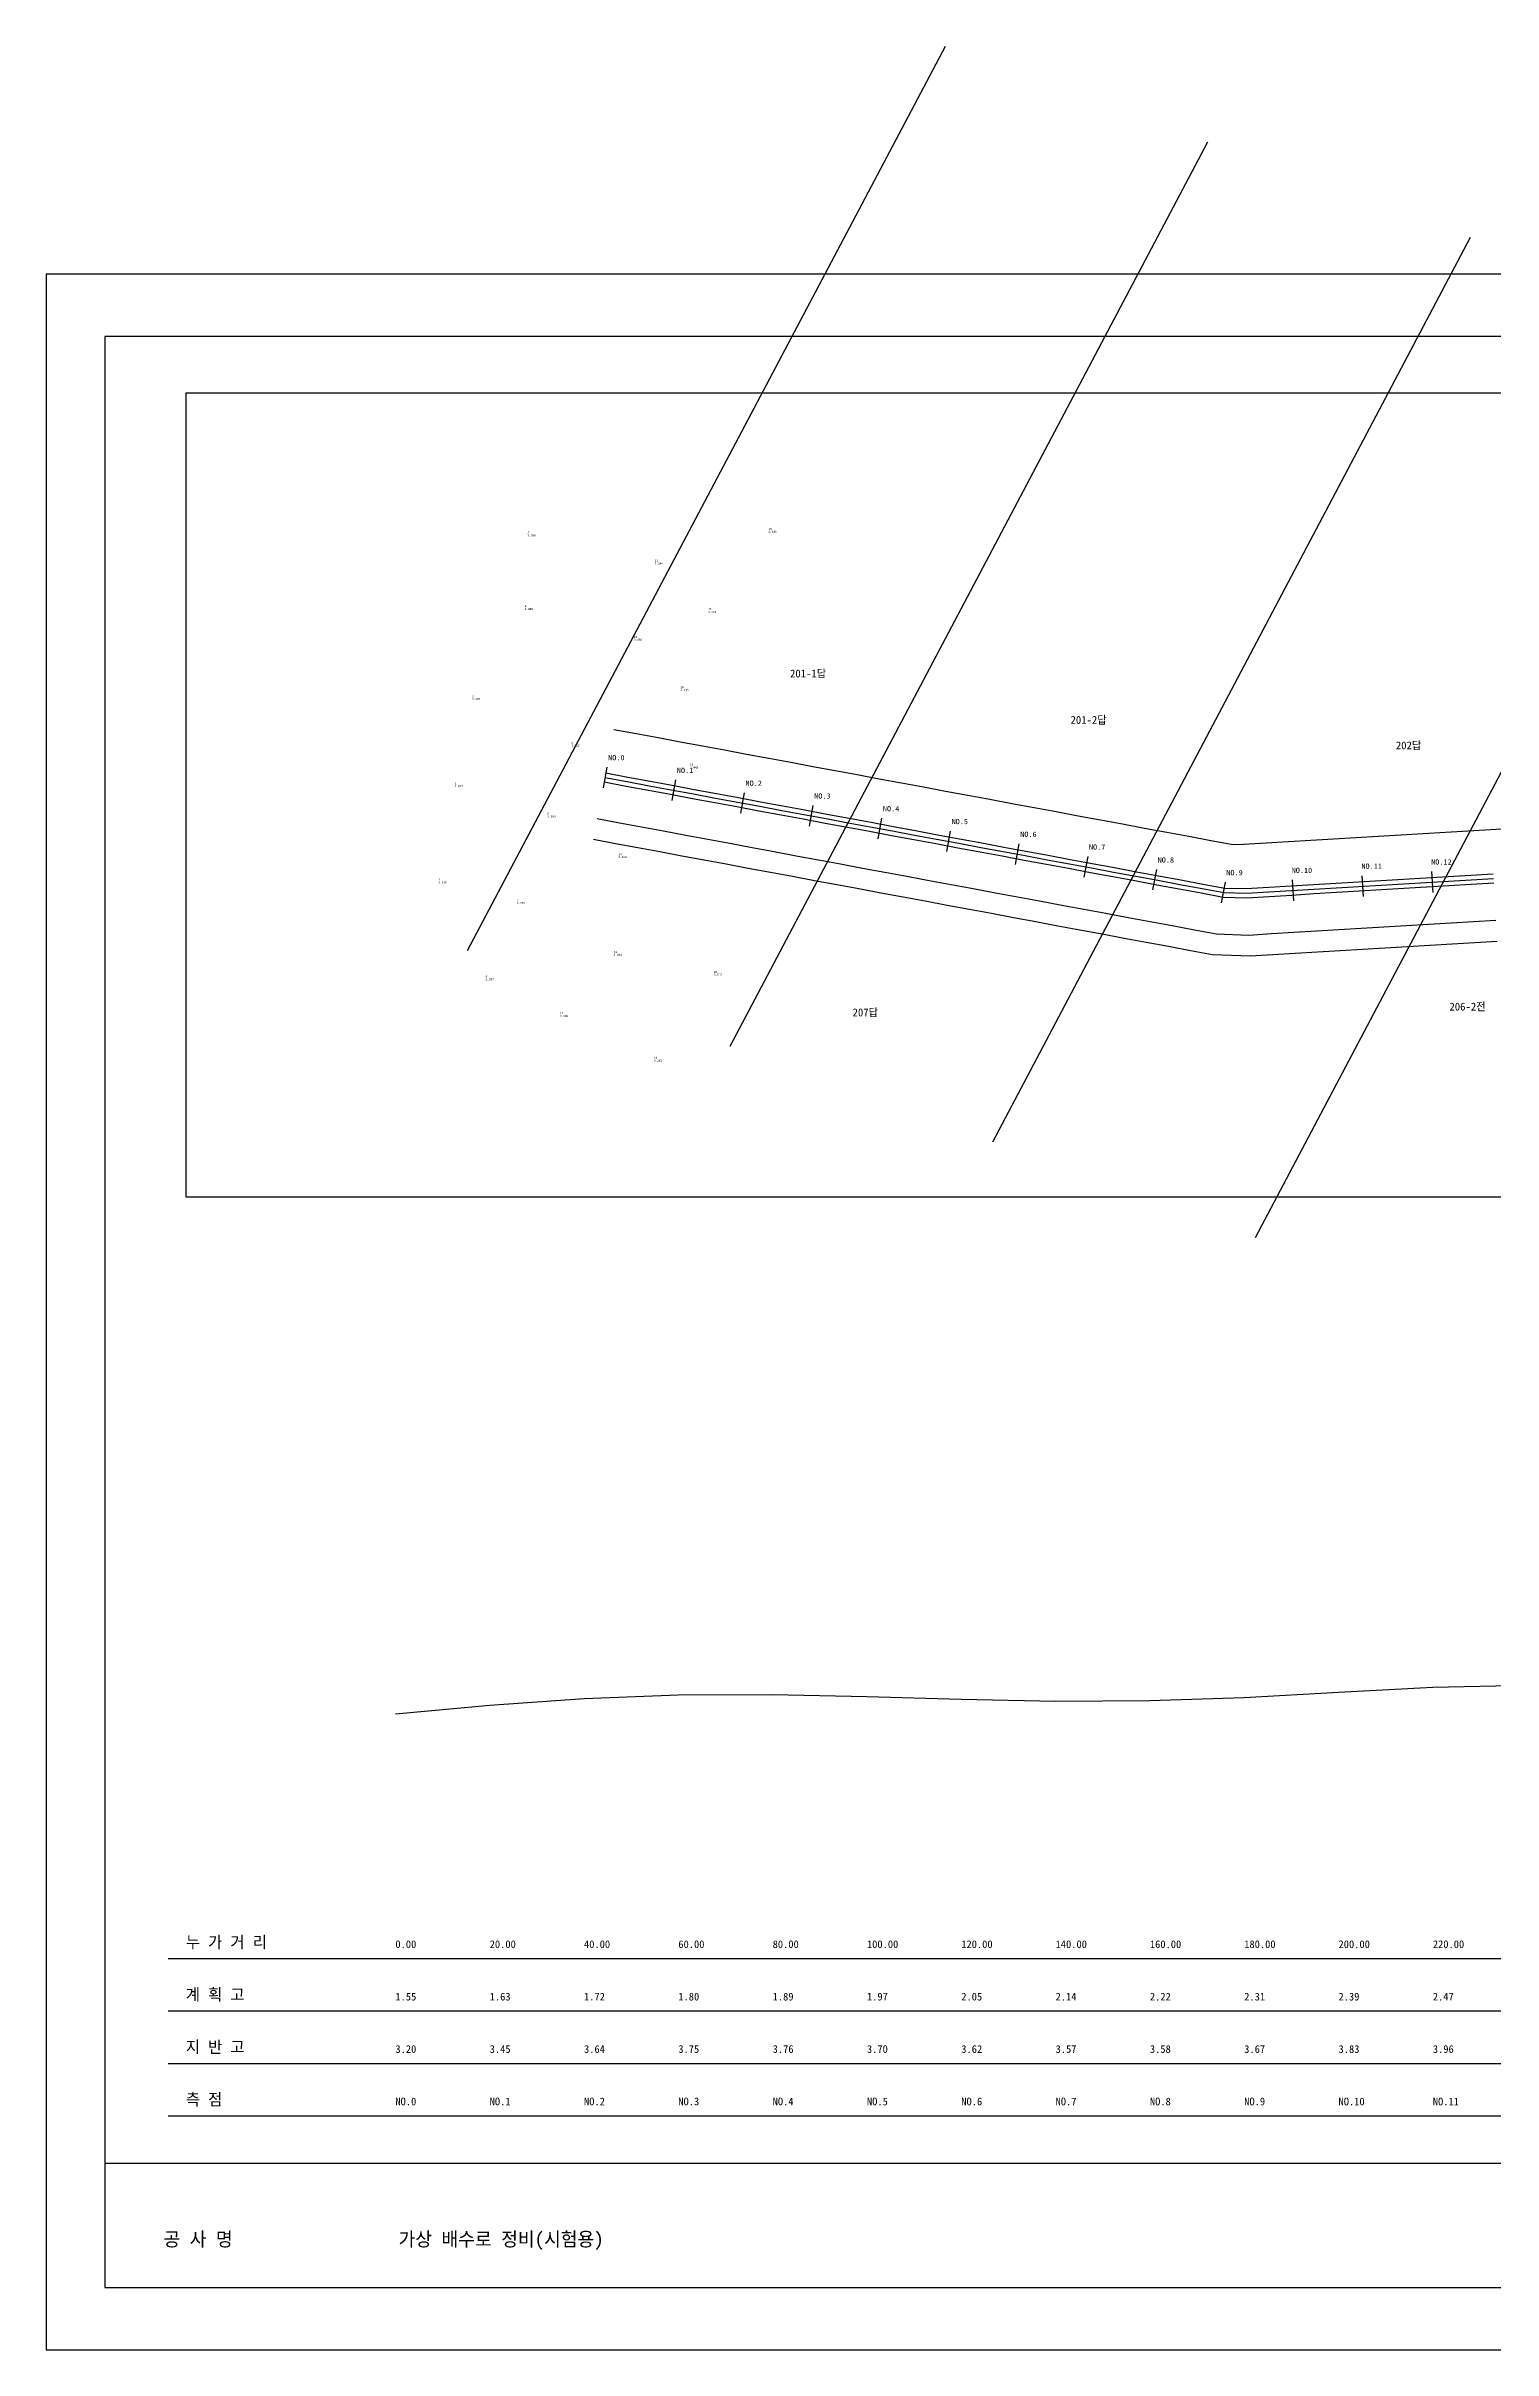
# Model space of a CAD drawing. Header units: millimetres. Extents: x 20000 to 30844, y 0 to 659.
# Drawn here: x 20000 to 20414, y 0 to 659 of the extents above; entities that cross this region are included whole.
import ezdxf

# ---------------------------------------------------------------- set-up
doc = ezdxf.new("R2010")
doc.units = ezdxf.units.MM
for name, color, linetype in [('CL', 1, 'Continuous'), ('FORM', 7, 'Continuous'), ('GROUND', 3, 'Continuous'), ('PointElev', 7, 'Continuous'), ('PointNum', 7, 'Continuous'), ('도로', 8, 'Continuous'), ('수로', 5, 'Continuous'), ('지번', 3, 'Continuous'), ('측점', 2, 'Continuous'), ('테이블', 7, 'Continuous')]:
    doc.layers.add(name, color=color, linetype=linetype)

msp = doc.modelspace()

# ---------------------------------------------------------------- linework, layer by layer
at = {"layer": 'CL'}
msp.add_lwpolyline([(20160, 450), (20166.33, 448.82), (20172.66, 447.64), (20178.99, 446.47), (20185.32, 445.29), (20191.65, 444.11), (20197.98, 442.93), (20204.32, 441.76), (20210.65, 440.58), (20216.98, 439.4), (20223.31, 438.22), (20229.64, 437.05), (20235.97, 435.87), (20242.3, 434.69), (20248.63, 433.51), (20254.96, 432.34), (20261.29, 431.16), (20267.62, 429.98), (20273.95, 428.8), (20280.28, 427.62), (20286.62, 426.45), (20292.95, 425.27), (20299.28, 424.09), (20305.61, 422.91), (20311.94, 421.74), (20318.27, 420.56), (20324.6, 419.38), (20330.93, 418.2), (20337.26, 417.03), (20343.66, 416.88), (20350.08, 417.27), (20356.51, 417.65), (20362.94, 418.04), (20369.37, 418.42), (20375.8, 418.81), (20382.22, 419.19), (20388.65, 419.58), (20395.08, 419.96), (20401.51, 420.35), (20407.94, 420.73), (20414.36, 421.12)], dxfattribs=at)
at = {"layer": 'FORM'}
msp.add_line((20016.82, 53.46), (20824.18, 53.46), dxfattribs=at)
for points in [[(20000, 0), (20841, 0), (20841, 594), (20000, 594)], [(20016.82, 17.82), (20824.18, 17.82), (20824.18, 576.18), (20016.82, 576.18)]]:
    msp.add_lwpolyline(points, close=True, dxfattribs=at)
at = {"layer": 'GROUND'}
msp.add_lwpolyline([(20100, 182), (20127, 184.49), (20154, 186.43), (20181, 187.47), (20208, 187.56), (20235, 186.97), (20262, 186.18), (20289, 185.7), (20316, 185.84), (20343, 186.69), (20370, 188.25), (20397, 189.64), (20424, 190.25)], dxfattribs=at)
at = {"layer": '도로'}
for points in [[(20162.56, 463.76), (20168.89, 462.59), (20175.22, 461.41), (20181.55, 460.23), (20187.88, 459.05), (20194.21, 457.88), (20200.54, 456.7), (20206.88, 455.52), (20213.21, 454.34), (20219.54, 453.17), (20225.87, 451.99), (20232.2, 450.81), (20238.53, 449.63), (20244.86, 448.45), (20251.19, 447.28), (20257.52, 446.1), (20263.85, 444.92), (20270.18, 443.74), (20276.51, 442.57), (20282.85, 441.39), (20289.18, 440.21), (20295.51, 439.03), (20301.84, 437.86), (20308.17, 436.68), (20314.5, 435.5), (20320.83, 434.32), (20327.16, 433.15), (20333.49, 431.97), (20339.82, 430.79), (20342.82, 430.86), (20349.25, 431.24), (20355.68, 431.63), (20362.1, 432.01), (20368.53, 432.4), (20374.96, 432.78), (20381.39, 433.17), (20387.81, 433.55), (20394.24, 433.94), (20400.67, 434.32), (20407.1, 434.71), (20413.53, 435.09), (20419.95, 435.48)], [(20157.81, 438.2), (20164.14, 437.02), (20170.47, 435.85), (20176.8, 434.67), (20183.13, 433.49), (20189.46, 432.31), (20195.79, 431.14), (20202.12, 429.96), (20208.45, 428.78), (20214.78, 427.6), (20221.11, 426.43), (20227.44, 425.25), (20233.77, 424.07), (20240.11, 422.89), (20246.44, 421.72), (20252.77, 420.54), (20259.1, 419.36), (20265.43, 418.18), (20271.76, 417), (20278.09, 415.83), (20284.42, 414.65), (20290.75, 413.47), (20297.08, 412.29), (20303.41, 411.12), (20309.74, 409.94), (20316.07, 408.76), (20322.41, 407.58), (20328.74, 406.41), (20335.07, 405.23), (20344.37, 404.9), (20350.8, 405.29), (20357.23, 405.67), (20363.66, 406.06), (20370.09, 406.44), (20376.51, 406.83), (20382.94, 407.21), (20389.37, 407.6), (20395.8, 407.98), (20402.22, 408.37), (20408.65, 408.75), (20415.08, 409.14)], [(20156.71, 432.3), (20163.04, 431.13), (20169.37, 429.95), (20175.7, 428.77), (20182.03, 427.59), (20188.36, 426.42), (20194.69, 425.24), (20201.02, 424.06), (20207.35, 422.88), (20213.69, 421.7), (20220.02, 420.53), (20226.35, 419.35), (20232.68, 418.17), (20239.01, 416.99), (20245.34, 415.82), (20251.67, 414.64), (20258, 413.46), (20264.33, 412.28), (20270.66, 411.11), (20276.99, 409.93), (20283.32, 408.75), (20289.65, 407.57), (20295.99, 406.4), (20302.32, 405.22), (20308.65, 404.04), (20314.98, 402.86), (20321.31, 401.68), (20327.64, 400.51), (20333.97, 399.33), (20344.73, 398.91), (20351.16, 399.3), (20357.59, 399.68), (20364.02, 400.07), (20370.44, 400.45), (20376.87, 400.84), (20383.3, 401.22), (20389.73, 401.61), (20396.16, 402), (20402.58, 402.38), (20409.01, 402.77), (20415.44, 403.15)]]:
    msp.add_lwpolyline(points, dxfattribs=at)
at = {"layer": '수로'}
for points in [[(20159.76, 448.72), (20166.09, 447.54), (20172.42, 446.37), (20178.75, 445.19), (20185.09, 444.01), (20191.42, 442.83), (20197.75, 441.66), (20204.08, 440.48), (20210.41, 439.3), (20216.74, 438.12), (20223.07, 436.95), (20229.4, 435.77), (20235.73, 434.59), (20242.06, 433.41), (20248.39, 432.23), (20254.72, 431.06), (20261.05, 429.88), (20267.39, 428.7), (20273.72, 427.52), (20280.05, 426.35), (20286.38, 425.17), (20292.71, 423.99), (20299.04, 422.81), (20305.37, 421.64), (20311.7, 420.46), (20318.03, 419.28), (20324.36, 418.1), (20330.69, 416.93), (20337.02, 415.75), (20343.73, 415.58), (20350.16, 415.97), (20356.59, 416.35), (20363.02, 416.74), (20369.45, 417.12), (20375.87, 417.51), (20382.3, 417.89), (20388.73, 418.28), (20395.16, 418.67), (20401.59, 419.05), (20408.01, 419.44), (20414.44, 419.82)], [(20160.24, 451.28), (20166.57, 450.1), (20172.9, 448.92), (20179.23, 447.75), (20185.56, 446.57), (20191.89, 445.39), (20198.22, 444.21), (20204.55, 443.03), (20210.88, 441.86), (20217.21, 440.68), (20223.55, 439.5), (20229.88, 438.32), (20236.21, 437.15), (20242.54, 435.97), (20248.87, 434.79), (20255.2, 433.61), (20261.53, 432.44), (20267.86, 431.26), (20274.19, 430.08), (20280.52, 428.9), (20286.85, 427.73), (20293.18, 426.55), (20299.51, 425.37), (20305.85, 424.19), (20312.18, 423.01), (20318.51, 421.84), (20324.84, 420.66), (20331.17, 419.48), (20337.5, 418.3), (20343.58, 418.18), (20350.01, 418.56), (20356.43, 418.95), (20362.86, 419.33), (20369.29, 419.72), (20375.72, 420.11), (20382.15, 420.49), (20388.57, 420.88), (20395, 421.26), (20401.43, 421.65), (20407.86, 422.03), (20414.29, 422.42)]]:
    msp.add_lwpolyline(points, dxfattribs=at)
at = {"layer": '지번'}
for p, q in [((20120.68, 400.46), (20257.46, 659.29)), ((20195.86, 373.1), (20332.63, 631.93)), ((20271.04, 345.74), (20407.81, 604.57)), ((20346.21, 318.37), (20482.98, 577.2))]:
    msp.add_line(p, q, dxfattribs=at)
at = {"layer": '측점'}
for p, q in [((20160.55, 452.95), (20159.45, 447.05)), ((20180.21, 449.29), (20179.11, 443.39)), ((20199.87, 445.63), (20198.78, 439.74)), ((20219.54, 441.98), (20218.44, 436.08)), ((20239.2, 438.32), (20238.1, 432.42)), ((20258.86, 434.66), (20257.76, 428.76)), ((20278.52, 431), (20277.43, 425.1)), ((20298.19, 427.35), (20297.09, 421.45)), ((20317.85, 423.69), (20316.75, 417.79)), ((20396.64, 423.06), (20397, 417.07)), ((20337.51, 420.03), (20336.42, 414.13)), ((20356.71, 420.67), (20357.07, 414.68)), ((20376.68, 421.87), (20377.03, 415.88))]:
    msp.add_line(p, q, dxfattribs=at)
at = {"layer": '테이블'}
for p, q in [((20035, 112), (20840, 112)), ((20035, 97), (20840, 97)), ((20035, 82), (20840, 82)), ((20035, 67), (20840, 67))]:
    msp.add_line(p, q, dxfattribs=at)
msp.add_lwpolyline([(20040, 330), (20800, 330), (20800, 560), (20040, 560)], close=True, dxfattribs=at)

# ---------------------------------------------------------------- texts
at = {"layer": 'FORM'}
for s, p in [('공 사 명', (20033.64, 29.7)), ('가상 배수로 정비(시험용)', (20100.92, 29.7))]:
    msp.add_text(s, height=4, dxfattribs=at).set_placement(p)
at = {"layer": 'PointElev'}
for s, p in [('3.038', (20137.85, 519.01)), ('2.946', (20206.78, 519.99)), ('3.084', (20174.23, 510.93)), ('2.889', (20137.01, 497.9)), ('3.103', (20189.55, 497.08)), ('3.085', (20168.3, 489.1)), ('3.235', (20181.62, 474.69)), ('2.697', (20121.94, 472.13)), ('3.025', (20150.37, 458.8)), ('3.443', (20184.36, 452.55)), ('2.817', (20117, 447.22)), ('3.089', (20143.53, 438.52)), ('3.364', (20163.84, 426.92)), ('3.138', (20112.31, 419.71)), ('3.225', (20134.77, 413.76)), ('3.364', (20162.48, 398.94)), ('3.357', (20125.82, 391.93)), ('3.515', (20191.18, 393.25)), ('3.308', (20147.11, 381.46)), ('3.263', (20174.01, 368.67))]:
    msp.add_text(s, height=0.6, dxfattribs=at).set_placement(p)
at = {"layer": 'PointNum'}
for s, p in [('18', (20206.78, 520.79)), ('5', (20137.85, 519.81)), ('11', (20174.23, 511.73)), ('4', (20137.01, 498.7)), ('17', (20189.55, 497.88)), ('10', (20168.3, 489.9)), ('16', (20181.62, 475.49)), ('3', (20121.94, 472.93)), ('9', (20150.37, 459.6)), ('2', (20117, 448.02)), ('15', (20184.36, 453.35)), ('8', (20143.53, 439.32)), ('14', (20163.84, 427.72)), ('1', (20112.31, 420.51)), ('7', (20134.77, 414.56)), ('13', (20162.48, 399.74)), ('6', (20125.82, 392.73)), ('20', (20191.18, 394.05)), ('12', (20147.11, 382.26)), ('19', (20174.01, 369.47))]:
    msp.add_text(s, height=0.6, dxfattribs=at).set_placement(p)
at = {"layer": '지번'}
for s, p in [('201-1답', (20212.98, 478.61)), ('201-2답', (20293.28, 465.34)), ('202답', (20386.41, 458.05)), ('207답', (20230.89, 381.63)), ('206-2전', (20401.76, 383.29))]:
    msp.add_text(s, height=2.25, dxfattribs=at).set_placement(p)
at = {"layer": '측점'}
for s, p in [('NO.0', (20160.91, 454.92)), ('NO.1', (20180.58, 451.26)), ('NO.2', (20200.24, 447.6)), ('NO.3', (20219.9, 443.94)), ('NO.4', (20239.57, 440.29)), ('NO.5', (20259.23, 436.63)), ('NO.6', (20278.89, 432.97)), ('NO.7', (20298.55, 429.31)), ('NO.8', (20318.22, 425.65)), ('NO.9', (20337.88, 422)), ('NO.10', (20356.59, 422.67)), ('NO.11', (20376.56, 423.86)), ('NO.12', (20396.52, 425.06))]:
    msp.add_text(s, height=1.5, dxfattribs=at).set_placement(p)
at = {"layer": '테이블'}
for s, height, p in [('누 가 거 리', 3.4, (20040, 115)), ('0.00', 2.2, (20100, 115)), ('20.00', 2.2, (20127, 115)), ('40.00', 2.2, (20154, 115)), ('60.00', 2.2, (20181, 115)), ('80.00', 2.2, (20208, 115)), ('100.00', 2.2, (20235, 115)), ('120.00', 2.2, (20262, 115)), ('140.00', 2.2, (20289, 115)), ('160.00', 2.2, (20316, 115)), ('180.00', 2.2, (20343, 115)), ('200.00', 2.2, (20370, 115)), ('220.00', 2.2, (20397, 115)), ('계 획 고', 3.4, (20040, 100)), ('1.55', 2.2, (20100, 100)), ('1.63', 2.2, (20127, 100)), ('1.72', 2.2, (20154, 100)), ('1.80', 2.2, (20181, 100)), ('1.89', 2.2, (20208, 100)), ('1.97', 2.2, (20235, 100)), ('2.05', 2.2, (20262, 100)), ('2.14', 2.2, (20289, 100)), ('2.22', 2.2, (20316, 100)), ('2.31', 2.2, (20343, 100)), ('2.39', 2.2, (20370, 100)), ('2.47', 2.2, (20397, 100)), ('지 반 고', 3.4, (20040, 85)), ('3.20', 2.2, (20100, 85)), ('3.45', 2.2, (20127, 85)), ('3.64', 2.2, (20154, 85)), ('3.75', 2.2, (20181, 85)), ('3.76', 2.2, (20208, 85)), ('3.70', 2.2, (20235, 85)), ('3.62', 2.2, (20262, 85)), ('3.57', 2.2, (20289, 85)), ('3.58', 2.2, (20316, 85)), ('3.67', 2.2, (20343, 85)), ('3.83', 2.2, (20370, 85)), ('3.96', 2.2, (20397, 85)), ('측 점', 3.4, (20040, 70)), ('NO.0', 2.2, (20100, 70)), ('NO.1', 2.2, (20127, 70)), ('NO.2', 2.2, (20154, 70)), ('NO.3', 2.2, (20181, 70)), ('NO.4', 2.2, (20208, 70)), ('NO.5', 2.2, (20235, 70)), ('NO.6', 2.2, (20262, 70)), ('NO.7', 2.2, (20289, 70)), ('NO.8', 2.2, (20316, 70)), ('NO.9', 2.2, (20343, 70)), ('NO.10', 2.2, (20370, 70)), ('NO.11', 2.2, (20397, 70))]:
    msp.add_text(s, height=height, dxfattribs=at).set_placement(p)

doc.saveas('drawing.dxf')
